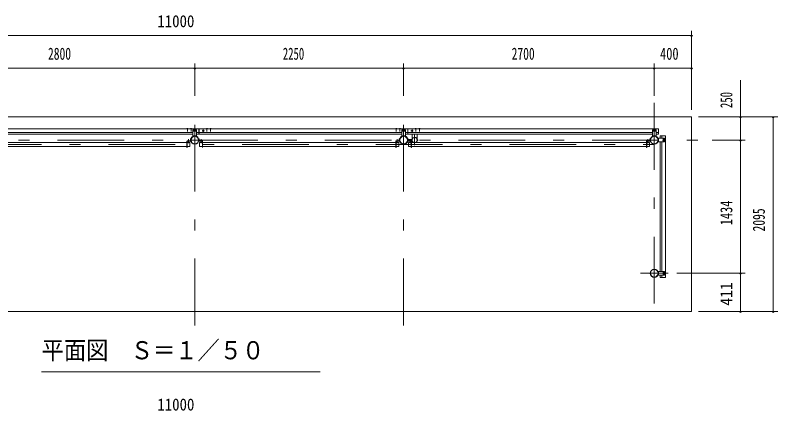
# Model space of a CAD drawing. Units: millimetres, scale not verified, with parts at other scales. Extents: x -26655 to 26659, y -10500 to 10500.
# Drawn here: x 2102 to 10317, y -4498 to -243 of the extents above; entities that cross this region are included whole.
import ezdxf
from ezdxf.enums import TextEntityAlignment as Align

# ---------------------------------------------------------------- set-up
doc = ezdxf.new("R2010")
doc.units = ezdxf.units.MM
doc.header["$LTSCALE"] = 60
doc.linetypes.add('USER3', pattern=[24, 12, -5, 2, -5])
for name, color, linetype, lineweight in [('0-2_1-05BOLD', 7, 'Continuous', 18), ('0-3_1-25CENTER', 3, 'USER3', 18), ('0-5_1-55DIM', 3, 'Continuous', 18)]:
    doc.layers.add(name, color=color, linetype=linetype, lineweight=lineweight)
doc.styles.add('ＭＳ ゴシック', font='')
doc.styles.get('ＭＳ ゴシック').set_extended_font_data('MS Gothic')

msp = doc.modelspace()

# ---------------------------------------------------------------- linework, layer by layer
at = {"layer": '0-2_1-05BOLD'}
for p, q in [((9031.55, -1465.78), (1282.56, -1465.78)), ((3952.16, -1460.18), (3951.28, -1460.68)), ((3951.28, -1460.68), (3951.28, -1464.18)), ((3961.96, -1460.18), (3952.16, -1460.18)), ((3954.17, -1460.68), (3954.17, -1464.18)), ((3959.94, -1460.68), (3959.94, -1464.18)), ((3963.31, -1464.18), (3963.31, -1465.78)), ((3992.16, -1460.18), (3991.28, -1460.68)), ((3991.28, -1460.68), (3991.28, -1464.18)), ((4001.96, -1460.18), (3992.16, -1460.18)), ((3994.17, -1460.68), (3994.17, -1464.18)), ((3999.94, -1460.68), (3999.94, -1464.18)), ((4003.31, -1464.18), (4003.31, -1465.78)), ((4021.56, -1475.28), (4051.56, -1475.28)), ((4081.56, -1523.38), (4081.56, -1465.78)), ((4081.56, -1467.38), (4082.56, -1467.38)), ((4082.56, -1523.38), (4082.56, -1465.78)), ((4162.16, -1460.18), (4161.28, -1460.68)), ((4161.28, -1460.68), (4161.28, -1464.18)), ((4171.96, -1460.18), (4162.16, -1460.18)), ((4164.17, -1460.68), (4164.17, -1464.18)), ((4169.94, -1460.68), (4169.94, -1464.18)), ((4173.31, -1464.18), (4173.31, -1465.78)), ((4202.16, -1460.18), (4201.28, -1460.68)), ((4201.28, -1460.68), (4201.28, -1464.18)), ((4211.96, -1460.18), (4202.16, -1460.18)), ((4204.17, -1460.68), (4204.17, -1464.18)), ((4209.94, -1460.68), (4209.94, -1464.18)), ((4213.31, -1464.18), (4213.31, -1465.78)), ((6202.16, -1460.18), (6201.28, -1460.68)), ((6201.28, -1460.68), (6201.28, -1464.18)), ((6211.96, -1460.18), (6202.16, -1460.18)), ((6204.17, -1460.68), (6204.17, -1464.18)), ((6209.94, -1460.68), (6209.94, -1464.18)), ((6213.31, -1464.18), (6213.31, -1465.78)), ((6242.16, -1460.18), (6241.28, -1460.68)), ((6241.28, -1460.68), (6241.28, -1464.18)), ((6251.96, -1460.18), (6242.16, -1460.18)), ((6244.17, -1460.68), (6244.17, -1464.18)), ((6249.94, -1460.68), (6249.94, -1464.18)), ((6253.31, -1464.18), (6253.31, -1465.78)), ((6271.56, -1475.28), (6301.56, -1475.28)), ((6331.56, -1523.38), (6331.56, -1465.78)), ((6331.56, -1467.38), (6332.56, -1467.38)), ((6332.56, -1523.38), (6332.56, -1465.78)), ((6412.16, -1460.18), (6411.28, -1460.68)), ((6411.28, -1460.68), (6411.28, -1464.18)), ((6421.96, -1460.18), (6412.16, -1460.18)), ((6414.17, -1460.68), (6414.17, -1464.18)), ((6419.94, -1460.68), (6419.94, -1464.18)), ((6423.31, -1464.18), (6423.31, -1465.78)), ((6452.16, -1460.18), (6451.28, -1460.68)), ((6451.28, -1460.68), (6451.28, -1464.18)), ((6461.96, -1460.18), (6452.16, -1460.18)), ((6454.17, -1460.68), (6454.17, -1464.18)), ((6459.94, -1460.68), (6459.94, -1464.18)), ((6463.31, -1464.18), (6463.31, -1465.78)), ((8971.56, -1475.28), (9001.56, -1475.28)), ((9031.55, -1523.38), (9031.55, -1465.78)), ((1282.56, -1505.78), (4016.56, -1505.78)), ((4028.06, -1481.78), (4031.75, -1481.78)), ((4031.75, -1489.78), (4028.06, -1489.78)), ((4031.56, -1488.67), (4031.56, -1482.89)), ((4036.56, -1491.55), (4031.56, -1488.67)), ((4041.56, -1488.67), (4036.56, -1491.55)), ((4041.36, -1481.78), (4045.06, -1481.78)), ((4045.06, -1489.78), (4041.36, -1489.78)), ((4056.56, -1480.28), (4056.56, -1540.78)), ((4056.56, -1505.78), (6266.56, -1505.78)), ((6266.56, -1523.38), (4056.56, -1523.38)), ((4082.56, -1502.38), (4081.56, -1502.38)), ((4122.56, -1482.89), (4127.56, -1480)), ((4122.56, -1488.67), (4122.56, -1482.89)), ((4127.56, -1480), (4132.56, -1482.89)), ((6266.56, -1480.28), (6266.56, -1540.78)), ((6266.56, -1540.78), (6306.56, -1540.78)), ((6278.06, -1481.78), (6281.75, -1481.78)), ((6281.75, -1489.78), (6278.06, -1489.78)), ((6281.56, -1488.67), (6281.56, -1482.89)), ((6286.56, -1491.55), (6281.56, -1488.67)), ((6291.56, -1488.67), (6286.56, -1491.55)), ((6291.36, -1481.78), (6295.06, -1481.78)), ((6295.06, -1489.78), (6291.36, -1489.78)), ((6291.56, -1488.67), (6291.56, -1482.89)), ((6306.56, -1480.28), (6306.56, -1540.78)), ((6306.56, -1505.78), (8966.55, -1505.78)), ((8966.55, -1523.38), (6306.56, -1523.38)), ((6332.56, -1502.38), (6331.56, -1502.38)), ((6372.56, -1482.89), (6377.56, -1480)), ((6372.56, -1488.67), (6372.56, -1482.89)), ((6377.06, -1575.81), (6377.06, -1523.38)), ((6377.56, -1480), (6382.56, -1482.89)), ((6432.06, -1575.81), (6432.06, -1523.38)), ((8978.05, -1481.78), (8981.75, -1481.78)), ((8981.75, -1489.78), (8978.05, -1489.78)), ((8981.56, -1488.67), (8981.56, -1482.89)), ((8986.55, -1491.55), (8981.56, -1488.67)), ((8991.56, -1488.67), (8986.55, -1491.55)), ((8991.36, -1481.78), (8995.05, -1481.78)), ((8995.05, -1489.78), (8991.36, -1489.78)), ((9006.56, -1480.28), (9006.56, -1540.78)), ((9006.56, -1505.78), (9031.55, -1505.78)), ((9031.55, -1523.38), (9006.56, -1523.38)), ((9048.51, -1540.33), (9048.51, -1565.33)), ((9066.11, -1565.33), (9066.11, -1540.33)), ((1321.11, -1613.13), (3952.01, -1613.13)), ((3952.01, -1600.53), (3952.01, -1666.33)), ((3955.21, -1600.53), (3955.21, -1666.33)), ((3955.21, -1613.13), (3984.06, -1613.13)), ((3957.21, -1595.33), (3986.81, -1595.33)), ((3986.81, -1598.53), (3957.21, -1598.53)), ((3984.06, -1613.13), (3984.06, -1655.83)), ((3992.01, -1593.33), (3992.01, -1573.33)), ((4081.11, -1593.33), (4081.11, -1573.33)), ((4115.91, -1595.33), (4086.31, -1595.33)), ((4086.31, -1598.53), (4115.91, -1598.53)), ((4117.9, -1600.53), (4117.9, -1666.33)), ((4121.11, -1600.53), (4121.11, -1666.33)), ((4121.11, -1613.13), (6202.01, -1613.13)), ((6202.01, -1600.53), (6202.01, -1666.33)), ((6205.21, -1600.53), (6205.21, -1666.33)), ((6205.21, -1613.13), (6234.06, -1613.13)), ((6207.21, -1595.33), (6236.81, -1595.33)), ((6236.81, -1598.53), (6207.21, -1598.53)), ((6234.06, -1613.13), (6234.06, -1655.83)), ((6242.01, -1593.33), (6242.01, -1573.33)), ((6377.22, -1582.33), (6331.01, -1582.33)), ((6377.22, -1588.32), (6331.01, -1588.32)), ((6331.11, -1593.33), (6331.11, -1573.33)), ((6375.83, -1580.72), (6332.48, -1580.72)), ((6375.83, -1589.93), (6332.48, -1589.93)), ((6365.91, -1595.33), (6336.31, -1595.33)), ((6336.31, -1598.53), (6365.91, -1598.53)), ((6367.91, -1600.53), (6367.91, -1666.33)), ((6371.11, -1600.53), (6371.11, -1666.33)), ((8902.01, -1613.13), (6371.11, -1613.13)), ((8902.01, -1600.53), (8902.01, -1666.33)), ((8905.21, -1600.53), (8905.21, -1666.33)), ((8905.21, -1613.13), (8934.06, -1613.13)), ((8907.21, -1595.33), (8936.81, -1595.33)), ((8936.81, -1598.53), (8907.21, -1598.53)), ((8934.06, -1613.13), (8934.06, -1655.83)), ((8938.81, -1573.33), (8942.01, -1573.33)), ((8938.81, -1593.33), (8938.81, -1573.33)), ((8942.01, -1593.33), (8942.01, -1573.33)), ((9091.61, -1565.33), (9031.11, -1565.33)), ((9048.51, -1605.33), (9048.51, -2999.33)), ((9066.11, -2999.33), (9066.11, -1605.33)), ((9083.22, -1580.33), (9080.33, -1585.33)), ((9080.33, -1585.33), (9083.22, -1590.33)), ((9082.11, -1576.83), (9082.11, -1580.53)), ((9082.11, -1590.13), (9082.11, -1593.83)), ((9083.22, -1590.33), (9088.99, -1590.33)), ((9090.11, -1580.53), (9090.11, -1576.83)), ((9090.11, -1593.83), (9090.11, -1590.13)), ((9096.61, -1600.33), (9096.61, -1570.33)), ((1321.11, -1655.83), (3952.01, -1655.83)), ((3952.01, -1666.33), (3955.21, -1666.33)), ((3955.21, -1655.83), (3984.06, -1655.83)), ((4117.9, -1655.83), (4089.06, -1655.83)), ((4121.11, -1666.33), (4117.9, -1666.33)), ((4121.11, -1655.83), (6202.01, -1655.83)), ((6202.01, -1666.33), (6205.21, -1666.33)), ((6205.21, -1655.83), (6234.06, -1655.83)), ((6367.91, -1655.83), (6339.06, -1655.83)), ((6371.11, -1666.33), (6367.91, -1666.33)), ((8902.01, -1655.83), (6371.11, -1655.83)), ((8902.01, -1666.33), (8905.21, -1666.33)), ((8905.21, -1655.83), (8934.06, -1655.83)), ((9031.11, -2999.33), (9031.11, -3039.33)), ((9091.61, -2999.33), (9031.11, -2999.33)), ((9082.11, -3014.53), (9082.11, -3010.83)), ((9082.11, -3027.83), (9082.11, -3024.13)), ((9083.22, -3024.33), (9088.99, -3024.33)), ((9091.88, -3019.33), (9088.99, -3014.33)), ((9088.99, -3024.33), (9091.88, -3019.33)), ((9090.11, -3010.83), (9090.11, -3014.53)), ((9090.11, -3024.13), (9090.11, -3027.83)), ((9096.61, -3004.33), (9096.61, -3034.33)), ((9091.61, -3039.33), (9031.11, -3039.33)), ((9048.51, -3064.33), (9048.51, -3039.33)), ((9048.51, -3064.33), (9106.11, -3064.33)), ((9066.11, -3039.33), (9066.11, -3064.33))]:
    msp.add_line(p, q, dxfattribs=at)
msp.add_lwpolyline([(-1613.44, -3430.33), (-1613.44, -1335.33), (9386.55, -1335.33), (9386.55, -3430.33)], close=True, dxfattribs=at)
for points in [[(4016.56, -1523.38), (1282.56, -1523.38), (1282.56, -1465.78)], [(3963.31, -1464.18), (3950.81, -1464.18), (3950.81, -1465.78)], [(3961.96, -1460.18), (3962.83, -1460.68), (3962.83, -1464.18)], [(4003.31, -1464.18), (3990.81, -1464.18), (3990.81, -1465.78)], [(4001.96, -1460.18), (4002.83, -1460.68), (4002.83, -1464.18)], [(4173.31, -1464.18), (4160.81, -1464.18), (4160.81, -1465.78)], [(4171.96, -1460.18), (4172.83, -1460.68), (4172.83, -1464.18)], [(4213.31, -1464.18), (4200.81, -1464.18), (4200.81, -1465.78)], [(4211.96, -1460.18), (4212.83, -1460.68), (4212.83, -1464.18)], [(6213.31, -1464.18), (6200.81, -1464.18), (6200.81, -1465.78)], [(6211.96, -1460.18), (6212.83, -1460.68), (6212.83, -1464.18)], [(6253.31, -1464.18), (6240.81, -1464.18), (6240.81, -1465.78)], [(6251.96, -1460.18), (6252.83, -1460.68), (6252.83, -1464.18)], [(6423.31, -1464.18), (6410.81, -1464.18), (6410.81, -1465.78)], [(6421.96, -1460.18), (6422.83, -1460.68), (6422.83, -1464.18)], [(6463.31, -1464.18), (6450.81, -1464.18), (6450.81, -1465.78)], [(6461.96, -1460.18), (6462.83, -1460.68), (6462.83, -1464.18)], [(4016.56, -1480.28), (4016.56, -1540.78), (4056.56, -1540.78)], [(4041.56, -1488.67), (4041.56, -1482.89), (4036.56, -1480), (4031.56, -1482.89)], [(4122.56, -1488.67), (4127.56, -1491.55), (4132.56, -1488.67), (4132.56, -1482.89)], [(6291.56, -1482.89), (6286.56, -1480), (6281.56, -1482.89)], [(6372.56, -1488.67), (6377.56, -1491.55), (6382.56, -1488.67), (6382.56, -1482.89)], [(8966.55, -1480.28), (8966.55, -1540.78), (9006.56, -1540.78)], [(8991.56, -1488.67), (8991.56, -1482.89), (8986.55, -1480), (8981.56, -1482.89)], [(9048.51, -1540.33), (9106.11, -1540.33), (9106.11, -3064.33)], [(3988.81, -1593.33), (3988.81, -1573.33), (3992.01, -1573.33)], [(4084.31, -1593.33), (4084.31, -1573.33), (4081.11, -1573.33)], [(4117.9, -1613.13), (4089.06, -1613.13), (4089.06, -1655.83)], [(6238.81, -1593.33), (6238.81, -1573.33), (6242.01, -1573.33)], [(6334.31, -1593.33), (6334.31, -1573.33), (6331.11, -1573.33)], [(6367.91, -1613.13), (6339.06, -1613.13), (6339.06, -1655.83)], [(9091.61, -1605.33), (9031.11, -1605.33), (9031.11, -1565.33)], [(9083.22, -1580.33), (9088.99, -1580.33), (9091.88, -1585.33), (9088.99, -1590.33)], [(9083.22, -3024.33), (9080.33, -3019.33), (9083.22, -3014.33), (9088.99, -3014.33)]]:
    msp.add_lwpolyline(points, dxfattribs=at)
for centre, radius in [((4036.56, -1585.33), 44.55), ((4036.56, -1585.33), 40.35), ((4036.56, -1485.78), 6.25), ((4036.56, -1485.78), 4.9), ((4127.56, -1485.78), 6.25), ((4127.56, -1485.78), 4.9), ((6286.56, -1585.33), 44.55), ((6286.56, -1585.33), 40.35), ((6286.56, -1485.78), 6.25), ((6286.56, -1485.78), 4.9), ((6377.56, -1485.78), 6.25), ((6377.56, -1485.78), 4.9), ((6404.56, -1585.33), 27.5), ((8986.56, -1585.33), 44.55), ((8986.56, -1585.33), 40.35), ((8986.55, -1485.78), 6.25), ((8986.55, -1485.78), 4.9), ((6238.16, -1585.33), 2.25), ((6435.91, -1585.33), 2.25), ((9086.11, -1585.33), 6.25), ((9086.11, -1585.33), 4.9), ((8986.56, -3019.33), 44.55), ((8986.56, -3019.33), 40.35), ((9086.11, -3019.33), 6.25), ((9086.11, -3019.33), 4.9)]:
    msp.add_circle(centre, radius, dxfattribs=at)
for centre, radius, start, end in [((3952.73, -1462.49), 2.32, 51.45377, 90), ((3957.06, -1468.69), 8.51, 70.16867, 109.82912), ((3961.39, -1462.5), 2.32, 90, 128.53143), ((3992.73, -1462.49), 2.32, 51.45377, 90), ((3997.06, -1468.69), 8.51, 70.16867, 109.82912), ((4001.39, -1462.5), 2.32, 90, 128.53143), ((4021.56, -1480.28), 5, 90, 180), ((4051.56, -1480.28), 5, 0, 90), ((4162.73, -1462.49), 2.32, 51.45377, 90), ((4167.06, -1468.69), 8.51, 70.16867, 109.82912), ((4171.39, -1462.5), 2.32, 90, 128.53143), ((4202.73, -1462.49), 2.32, 51.45377, 90), ((4207.06, -1468.69), 8.51, 70.16867, 109.82912), ((4211.39, -1462.5), 2.32, 90, 128.53143), ((6202.73, -1462.49), 2.32, 51.45377, 90), ((6207.06, -1468.69), 8.51, 70.16867, 109.82912), ((6211.39, -1462.5), 2.32, 90, 128.53143), ((6242.73, -1462.49), 2.32, 51.45377, 90), ((6247.06, -1468.69), 8.51, 70.16867, 109.82912), ((6251.39, -1462.5), 2.32, 90, 128.53143), ((6271.56, -1480.28), 5, 90, 180), ((6301.56, -1480.28), 5, 0, 90), ((6412.73, -1462.49), 2.32, 51.45377, 90), ((6417.06, -1468.69), 8.51, 70.16867, 109.82912), ((6421.39, -1462.5), 2.32, 90, 128.53143), ((6452.73, -1462.49), 2.32, 51.45377, 90), ((6457.06, -1468.69), 8.51, 70.16867, 109.82912), ((6461.39, -1462.5), 2.32, 90, 128.53143), ((8971.56, -1480.28), 5, 90, 180), ((9001.56, -1480.28), 5, 0, 90), ((4028.06, -1485.78), 4, 90, 270), ((4045.06, -1485.78), 4, 270, 90), ((6286.56, -1585.33), 46.15, 5.72713, 180.00108), ((6278.06, -1485.78), 4, 90, 270), ((6295.06, -1485.78), 4, 270, 90), ((6404.56, -1585.33), 29.1, 0, 170.90512), ((6404.56, -1602.73), 44.9, 109.58864, 127.76454), ((6404.56, -1602.73), 44.9, 52.23546, 70.41136), ((8978.05, -1485.78), 4, 90, 270), ((8995.05, -1485.78), 4, 270, 90), ((3957.21, -1600.53), 5.2, 90, 180), ((3957.21, -1600.53), 2, 90, 180), ((3986.81, -1593.33), 2, 270, 0), ((3986.81, -1593.33), 5.2, 270, 0), ((4086.31, -1593.33), 5.2, 180, 270), ((4086.31, -1593.33), 2, 180, 270), ((4115.91, -1600.53), 5.2, 0, 90), ((4115.91, -1600.53), 2, 0, 90), ((6207.21, -1600.53), 5.2, 90, 180), ((6207.21, -1600.53), 2, 90, 180), ((6238.16, -1585.33), 3.85, 52.09248, 0), ((6236.81, -1593.33), 2, 270, 0), ((6236.81, -1593.33), 5.2, 270, 0), ((6286.56, -1585.33), 46.15, 183.78915, 354.28163), ((6336.31, -1593.33), 5.2, 180, 270), ((6336.31, -1593.33), 2, 180, 270), ((6365.91, -1600.53), 5.2, 0, 90), ((6365.91, -1600.53), 2, 0, 90), ((6404.56, -1585.33), 29.1, 189.09488, 252.80957), ((6404.56, -1585.33), 29.1, 287.19043, 354.06984), ((6435.91, -1585.33), 3.85, 180, 128.65778), ((8907.21, -1600.53), 5.2, 90, 180), ((8907.21, -1600.53), 2, 90, 180), ((8936.81, -1593.33), 2, 270, 0), ((8936.81, -1593.33), 5.2, 270, 0), ((9086.11, -1576.83), 4, 0, 180), ((9086.11, -1593.83), 4, 180, 0), ((9091.61, -1570.33), 5, 0, 90), ((9091.61, -1600.33), 5, 270, 0), ((9086.11, -3010.83), 4, 0, 180), ((9086.11, -3027.83), 4, 180, 0), ((9091.61, -3004.33), 5, 0, 90), ((9091.61, -3034.33), 5, 270, 0)]:
    msp.add_arc(centre, radius, start, end, dxfattribs=at)
at = {"layer": '0-3_1-25CENTER'}
for p, q in [((4036.56, -3580.33), (4036.56, -1185.33)), ((6286.56, -3580.33), (6286.56, -1185.33)), ((8986.56, -1185.33), (8986.56, -3580.33)), ((3957.06, -1457.76), (3957.06, -1492.64)), ((3997.06, -1457.76), (3997.06, -1492.64)), ((4127.56, -1505.78), (4127.56, -1465.78)), ((4167.06, -1457.76), (4167.06, -1492.64)), ((4207.06, -1457.76), (4207.06, -1492.64)), ((6207.06, -1457.76), (6207.06, -1492.64)), ((6247.06, -1457.76), (6247.06, -1492.64)), ((6377.56, -1505.78), (6377.56, -1465.78)), ((6417.06, -1457.76), (6417.06, -1492.64)), ((6457.06, -1457.76), (6457.06, -1492.64)), ((4054.06, -1485.78), (4019.06, -1485.78)), ((4115.06, -1485.78), (4140.06, -1485.78)), ((6304.06, -1485.78), (6269.06, -1485.78)), ((6365.06, -1485.78), (6390.06, -1485.78)), ((6404.56, -1530.33), (6404.56, -1640.33)), ((9004.06, -1485.78), (8969.06, -1485.78)), ((-1763.44, -1585.33), (9536.55, -1585.33)), ((-1213.44, -1634.48), (8986.56, -1634.48)), ((3967.01, -1576.33), (3967.01, -1618.13)), ((4106.11, -1576.33), (4106.11, -1618.13)), ((6217.01, -1576.33), (6217.01, -1618.13)), ((6354.08, -1596.09), (6354.08, -1574.56)), ((6356.11, -1576.33), (6356.11, -1618.13)), ((8917.01, -1576.33), (8917.01, -1618.13)), ((9086.11, -1567.83), (9086.11, -1602.83)), ((8836.56, -3019.33), (9136.56, -3019.33)), ((9086.11, -3036.83), (9086.11, -3001.83))]:
    msp.add_line(p, q, dxfattribs=at)
at = {"layer": '0-5_1-55DIM'}
for p, q in [((9386.55, -1260.33), (9386.55, -410.33)), ((-1613.44, -460.33), (9386.55, -460.33)), ((9396.55, -460.33), (9376.55, -460.33)), ((-1613.44, -810.33), (9386.55, -810.33)), ((4046.56, -810.33), (4026.56, -810.33)), ((4036.56, -1110.33), (4036.56, -760.33)), ((6296.56, -810.33), (6276.56, -810.33)), ((6286.56, -1110.33), (6286.56, -760.33)), ((8996.56, -810.33), (8976.56, -810.33)), ((8986.56, -1110.33), (8986.56, -760.33)), ((9396.55, -810.33), (9376.55, -810.33)), ((9916.55, -3430.33), (9916.55, -942.83)), ((9461.55, -1335.33), (10316.56, -1335.33)), ((9926.55, -1335.33), (9906.55, -1335.33)), ((10276.56, -1335.33), (10256.56, -1335.33)), ((10266.56, -1335.33), (10266.56, -3430.33)), ((9611.56, -1585.33), (9966.55, -1585.33)), ((9926.55, -1585.33), (9906.55, -1585.33)), ((9228.78, -3019.33), (9966.55, -3019.33)), ((9926.55, -3019.33), (9906.55, -3019.33)), ((9461.55, -3430.33), (10316.56, -3430.33)), ((9926.55, -3430.33), (9906.55, -3430.33)), ((10276.56, -3430.33), (10256.56, -3430.33)), ((2386.56, -4080.33), (5386.56, -4080.33))]:
    msp.add_line(p, q, dxfattribs=at)
for centre in [(9386.55, -460.33), (4036.56, -810.33), (6286.56, -810.33), (8986.56, -810.33), (9386.55, -810.33), (9916.55, -1335.33), (10266.56, -1335.33), (9916.55, -1585.33), (9916.55, -3019.33), (9916.55, -3430.33), (10266.56, -3430.33)]:
    msp.add_arc(centre, 10, 180, 0, dxfattribs=at)

# ---------------------------------------------------------------- texts
at = {"layer": '0-5_1-55DIM', "color": 7, "style": 'ＭＳ ゴシック'}
for s, height, width, p in [('11000', 130.2, 0.9, (3633.51, -410.33)), ('2800', 130.2, 0.7, (2455.29, -760.33)), ('2250', 130.2, 0.65, (4984.88, -760.33)), ('2700', 130.2, 0.7, (7449.96, -760.33)), ('400', 130.2, 0.75, (9048.93, -760.33)), ('平面図\u3000Ｓ＝１／５０', 195.4, 0.9, (2386.56, -4003.68)), ('11000', 130.2, 0.9, (3633.51, -4535.33))]:
    msp.add_text(s, height=height, dxfattribs=dict(at, width=width)).set_placement(p, align=Align.BOTTOM_LEFT)
for s, width, p in [('250', 0.65, (9866.55, -1240.91)), ('1434', 0.75, (9866.55, -2502.85)), ('2095', 0.7, (10216.55, -2568.84)), ('411', 0.95, (9866.55, -3368.05))]:
    msp.add_text(s, height=130.2, rotation=90, dxfattribs=dict(at, width=width)).set_placement(p, align=Align.BOTTOM_LEFT)

doc.saveas('drawing.dxf')
